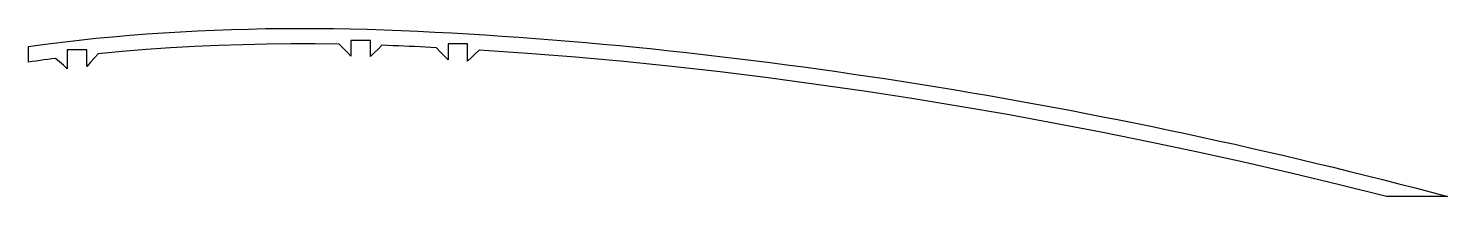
# Model space of a CAD drawing. Header units: millimetres. Extents: x 100 to 465, y 4 to 47.
import ezdxf

# ---------------------------------------------------------------- set-up
doc = ezdxf.new("R2010")
doc.units = ezdxf.units.MM

msp = doc.modelspace()

# ---------------------------------------------------------------- linework, layer by layer
msp.add_lwpolyline([(100, 38.78), (100, 42.82), (104.34, 43.41), (108.68, 43.95), (113.03, 44.45), (117.38, 44.91), (121.73, 45.33), (126.09, 45.7), (130.45, 46.05), (134.81, 46.35), (139.17, 46.61), (143.54, 46.84), (147.9, 47.03), (152.27, 47.19), (156.64, 47.31), (161.01, 47.4), (165.38, 47.45), (169.75, 47.47), (174.12, 47.46), (178.48, 47.41), (182.85, 47.34), (187.22, 47.23), (195.93, 46.92), (200.25, 46.73), (204.58, 46.52), (208.9, 46.3), (213.23, 46.05), (217.56, 45.79), (221.88, 45.5), (226.21, 45.2), (230.53, 44.88), (234.85, 44.55), (239.17, 44.19), (243.49, 43.82), (247.81, 43.43), (252.12, 43.03), (256.44, 42.61), (260.75, 42.17), (265.06, 41.72), (269.37, 41.25), (273.68, 40.76), (277.98, 40.26), (282.29, 39.75), (286.59, 39.22), (290.89, 38.67), (295.19, 38.11), (299.49, 37.54), (303.78, 36.95), (308.08, 36.34), (312.37, 35.72), (316.66, 35.09), (320.95, 34.44), (325.23, 33.78), (329.51, 33.1), (333.8, 32.41), (338.08, 31.71), (342.35, 30.99), (346.63, 30.26), (350.9, 29.51), (355.17, 28.75), (359.44, 27.98), (363.7, 27.19), (367.97, 26.39), (372.23, 25.57), (376.49, 24.74), (380.74, 23.9), (384.99, 23.04), (389.25, 22.18), (393.49, 21.29), (397.74, 20.39), (401.98, 19.48), (406.22, 18.56), (410.46, 17.62), (414.69, 16.67), (418.92, 15.7), (423.15, 14.72), (427.38, 13.73), (431.6, 12.72), (435.82, 11.7), (440.04, 10.66), (444.25, 9.61), (448.46, 8.55), (452.66, 7.47), (456.88, 6.38), (461.07, 5.27), (465.23, 4.15), (449.51, 4.15), (437.4, 7.2), (425.27, 10.12), (413.11, 12.93), (400.93, 15.62), (388.72, 18.2), (376.49, 20.67), (364.24, 23.02), (351.98, 25.26), (339.69, 27.39), (327.38, 29.39), (315.06, 31.28), (302.72, 33.06), (290.37, 34.71), (278, 36.24), (265.62, 37.64), (253.23, 38.91), (240.83, 40.04), (228.41, 41.03), (215.99, 41.88), (215, 40.94), (214, 40), (213, 39.06), (213, 43.5), (208, 43.5), (208, 39.34), (207, 40.39), (206, 41.44), (205, 42.5), (203.6, 42.57), (202.2, 42.64), (200.8, 42.7), (199.4, 42.77), (198, 42.83), (196.61, 42.89), (195.21, 42.95), (193.81, 43), (192.41, 43.05), (191, 43.11), (190, 42.14), (189, 41.17), (188, 40.2), (188, 44.39), (183, 44.39), (183, 40.33), (182, 41.35), (181, 42.37), (180, 43.39), (173.79, 43.46), (167.58, 43.47), (161.37, 43.4), (155.16, 43.27), (148.95, 43.07), (142.75, 42.8), (136.55, 42.45), (130.35, 42.03), (124.17, 41.53), (117.98, 40.95), (116.99, 39.85), (115.99, 38.74), (115, 37.64), (115, 41.95), (110, 41.95), (110, 37.08), (109.01, 37.96), (108.01, 38.84), (107.02, 39.72), (106.02, 39.59), (105.01, 39.46), (104.01, 39.33), (103.01, 39.2), (102, 39.06), (101, 38.92), (100, 38.78)], close=True)

doc.saveas('drawing.dxf')
